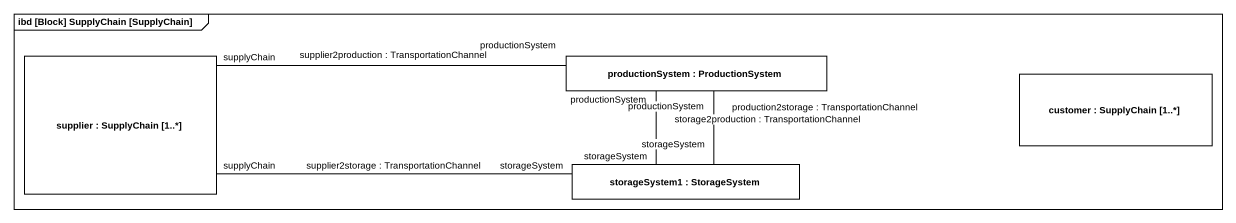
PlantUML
@startuml
mainframe ibd [Block] SupplyChain [SupplyChain]
rectangle "supplier : SupplyChain [1..*]" as supplier #FFFFFF
rectangle "productionSystem : ProductionSystem" as productionSystem #FFFFFF
rectangle "customer : SupplyChain [1..*]" as customer #FFFFFF
rectangle "storageSystem1 : StorageSystem" as storageSystem1 #FFFFFF
supplier "supplyChain" -right- "productionSystem" productionSystem : supplier2production : TransportationChannel
supplier "supplyChain" -right- "storageSystem" storageSystem1 : supplier2storage : TransportationChannel
storageSystem1 "storageSystem" -up- "productionSystem" productionSystem : storage2production : TransportationChannel
storageSystem1 "storageSystem" -up- "productionSystem" productionSystem : production2storage : TransportationChannel
@enduml
